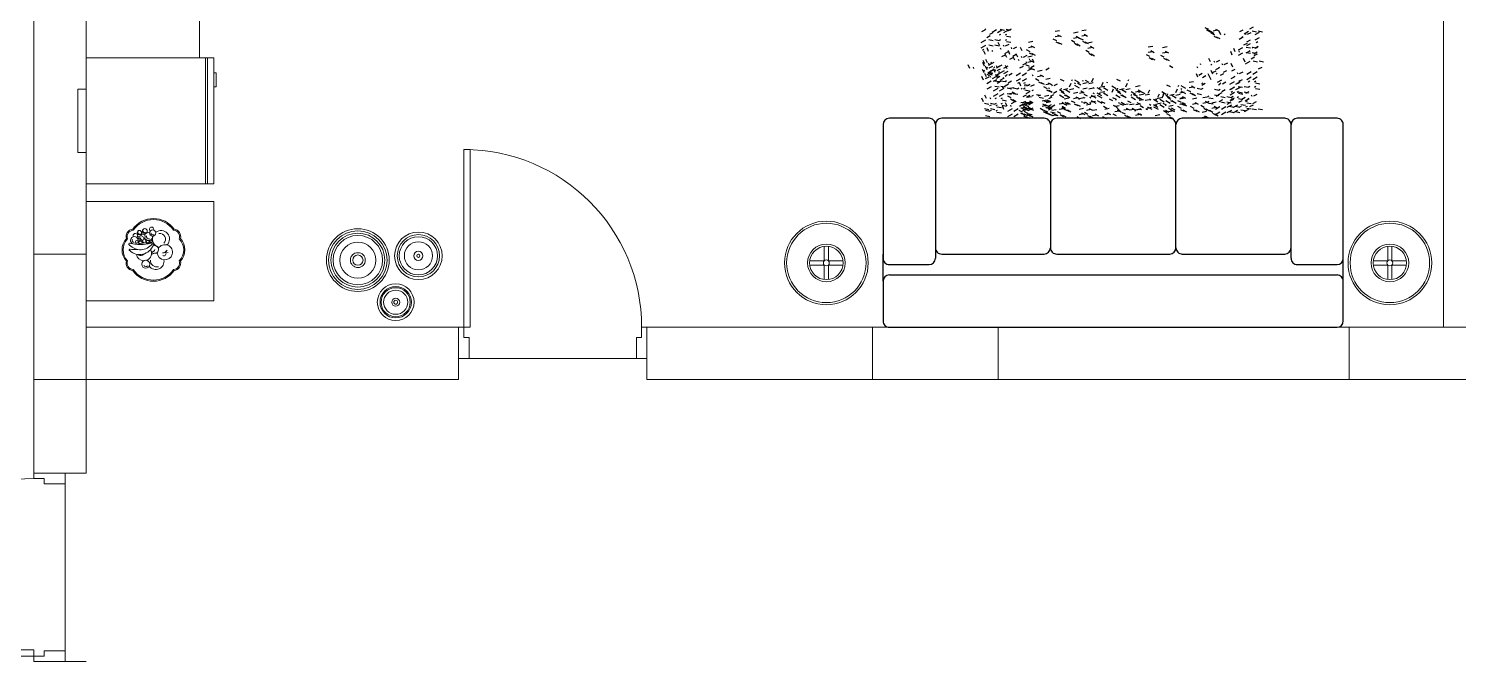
# Model space of a CAD drawing. Header units: millimetres. Extents: x 2878 to 6301, y 540 to 1980.
# Drawn here: x 2931.42 to 2938.25, y 828.81 to 831.83 of the extents above; entities that cross this region are included whole.
import ezdxf

# ---------------------------------------------------------------- set-up
doc = ezdxf.new("R2010")
doc.units = ezdxf.units.MM
doc.header["$LTSCALE"] = 4
for name, color, linetype, lineweight in [('ALVENARIA', 4, 'Continuous', 20), ('COTAS', 35, 'Continuous', 5), ('fino', 2, 'Continuous', 9), ('PILAR', 1, 'Continuous', 5), ('PORTA', 2, 'Continuous', 20), ('SOLEIRA', 1, 'Continuous', 5)]:
    doc.layers.add(name, color=color, linetype=linetype, lineweight=lineweight)
doc.layers.add('TRACONIVEL', color=252, linetype='Continuous')

# ---------------------------------------------------------------- blocks, each defined once
blk = doc.blocks.new('VASOS')
for centre, radius in [((-0.0233, 0.1381), 0.0879), ((-0.0233, 0.1381), 0.075), ((-0.0233, 0.1381), 0.0696), ((-0.0233, 0.1381), 0.0577), ((-0.0233, 0.1381), 0.019), ((-0.0233, 0.1381), 0.0092), ((0.1576, -0.0633), 0.1499), ((0.1576, -0.0633), 0.1398), ((-0.1319, -0.084), 0.1137), ((-0.1319, -0.084), 0.1012), ((-0.1319, -0.084), 0.0915), ((0.1576, -0.0633), 0.1289), ((0.1576, -0.0633), 0.1181), ((0.1576, -0.0633), 0.0862), ((-0.1319, -0.084), 0.0673), ((-0.1319, -0.084), 0.0219), ((0.1576, -0.0633), 0.0356), ((0.1576, -0.0633), 0.0247), ((-0.1319, -0.084), 0.00747)]:
    blk.add_circle(centre, radius)
blk = doc.blocks.new('geladeira')
at = {"layer": 'fino'}
for p, q in [((-2.3921, -0.864), (-2.3921, -0.2611)), ((-2.3921, -0.2611), (-1.7821, -0.2611)), ((-2.3621, -0.864), (-2.3621, -0.2611)), ((-2.3521, -0.864), (-2.3521, -0.2611)), ((-1.7821, -0.864), (-1.7821, -0.2611)), ((-1.7821, -0.4111), (-1.7421, -0.4111)), ((-1.7421, -0.714), (-1.7421, -0.4111)), ((-1.7421, -0.714), (-1.7821, -0.714)), ((-1.7821, -0.864), (-2.3921, -0.864))]:
    blk.add_line(p, q, dxfattribs=at)
at = {"layer": 'fino', "linetype": 'Continuous'}
for p, q in [((-2.4034, -0.3332), (-2.4034, -0.3997)), ((-2.3921, -0.3332), (-2.4034, -0.3332)), ((-2.4034, -0.3997), (-2.3921, -0.3997))]:
    blk.add_line(p, q, dxfattribs=at)
blk = doc.blocks.new('ABAJOURP')
for p, q in [((-0.01, 0.01), (-0.01, 0.08)), ((0.01, 0.01), (0.01, 0.08)), ((-0.08, 0.01), (-0.01, 0.01)), ((0.01, 0.01), (0.08, 0.01)), ((-0.08, -0.01), (-0.01, -0.01)), ((-0.01, -0.08), (-0.01, -0.01)), ((0.01, -0.01), (0.08, -0.01)), ((0.01, -0.08), (0.01, -0.01))]:
    blk.add_line(p, q)
for radius in [0.2, 0.19, 0.09, 0.08, 0.0141]:
    blk.add_circle((0, 0), radius)
blk = doc.blocks.new('P90D')
for points in [[(-0.025, 0.15), (-0.025, 1), (-0.055, 1), (-0.055, 0.15)], [(-0.9, 0.15), (-0.875, 0.15), (-0.875, 0.1), (-0.85, 0.1), (-0.85, 0), (-0.9, 0)], [(0, 0.15), (-0.025, 0.15), (-0.025, 0.1), (-0.05, 0.1), (-0.05, 0), (0, 0)]]:
    blk.add_lwpolyline(points, close=True)
blk = doc.blocks.new('FRUTEIRA')
for points in [[(-0.1293, -0.2036, 0.464622), (-0.099, -0.249, 0.515229), (0.099, -0.249, 0.464622), (0.1293, -0.2036, 0.385564), (0.1293, -0.0964, 0.464622), (0.099, -0.051, 0.515229), (-0.099, -0.051, 0.464622), (-0.1293, -0.0964, 0.385564)], [(-0.1236, -0.2023, 0.514772), (-0.0962, -0.2442, 0.527868), (0.0962, -0.2442, 0.514772), (0.1236, -0.2023, 0.408), (0.1236, -0.0977, 0.514772), (0.0962, -0.0558, 0.527868), (-0.0962, -0.0558, 0.514772), (-0.1236, -0.0977, 0.408)], [(0.1135, -0.1731, 0.466248), (0.0062, -0.1781, 1.2349), (0.0128, -0.1814, -0.107322), (0.1108, -0.1809, 1.512351)]]:
    blk.add_lwpolyline(points, format="xyb", close=True)
for points in [[(0.0199, -0.0717, 0.800509), (-0.05, -0.1025, 0.800509)], [(-0.0131, -0.134, 1.061423), (0.0035, -0.1679, 1.061423)], [(0.0062, -0.1781, -0.907273), (0.0016, -0.1725, -0.543155), (0.1126, -0.1463, -1.038224), (0.1115, -0.1532, 0.085615), (0.0764, -0.152, 0.085615)]]:
    blk.add_lwpolyline(points, format="xyb")
for centre, radius in [((0.0365, -0.0813), 0.0192), ((0.0125, -0.1902), 0.00641), ((0.0276, -0.1877), 0.00725), ((0.0788, -0.1886), 0.00695), ((0.0031, -0.231), 0.015), ((0.0406, -0.2399), 0.0116), ((0.0667, -0.2326), 0.0102)]:
    blk.add_circle(centre, radius)
for centre, radius, start, end in [((-0.0551, -0.1384), 0.0363, 0.87682, 329.48454), ((-0.0548, -0.1032), 0.0368, 245.28115, 265.03929), ((-0.0496, -0.1326), 0.0111, 65.43454, 220.79787), ((-0.0472, -0.1517), 0.0161, 78.19443, 132.39058), ((-0.0166, -0.0993), 0.0307, 357.3787, 103.70472), ((-0.0116, -0.0949), 0.0392, 258.79613, 302.08065), ((-0.0058, -0.1514), 0.0189, 37.29965, 79.08559), ((0.045, -0.1341), 0.0363, 110.30689, 209.48263), ((0.0074, -0.1027), 0.0193, 359.90159, 15.7922), ((-0.0116, -0.0949), 0.0392, 348.55614, 355.18353), ((0.0357, -0.0816), 0.0119, 34.03854, 134.15495), ((0.045, -0.1341), 0.0363, 7.72115, 87.80463), ((0.0611, -0.141), 0.0185, 57.5119, 142.49414), ((-0.0363, -0.2022), 0.0406, 134.72604, 307.49419), ((0.0046, -0.1957), 0.0839, 138.25041, 146.2914), ((-0.0304, -0.2012), 0.0276, 134.82654, 279.05217), ((-0.0363, -0.2022), 0.0406, 340.01266, 78.20972), ((0.0083, -0.1561), 0.0161, 86.96054, 162.12374), ((0.0232, -0.2138), 0.0187, 20.48948, 187.17045), ((0.0122, -0.1901), 0.00304, 355.63188, 138.72184), ((-0.0058, -0.1514), 0.0189, 357.28889, 0.53185), ((0.0216, -0.2136), 0.0112, 344.27109, 108.30399), ((0.0275, -0.1893), 0.00542, 7.59487, 131.312), ((0.0464, -0.192), 0.0102, 351.21602, 272.07985), ((0.0503, -0.2138), 0.0116, 108.35116, 325.43597), ((0.0463, -0.1912), 0.00546, 1.19616, 109.44124), ((0.058, -0.2051), 0.0116, 54.06121, 337.23875), ((0.0622, -0.1838), 0.00855, 112.60289, 187.93048), ((0.055, -0.2045), 0.00643, 312.18228, 88.94855), ((0.0622, -0.1838), 0.00855, 227.04818, 67.84089), ((0.0625, -0.1844), 0.00563, 359.85407, 122.69084), ((0.0713, -0.1982), 0.00695, 80.85417, 302.47884), ((0.0745, -0.2068), 0.00641, 159.97092, 329.79484), ((0.091, -0.1956), 0.0182, 170.82889, 130.24427), ((0.0896, -0.1972), 0.0119, 344.29821, 79.73854), ((0.0008, -0.2329), 0.0117, 9.15311, 106.86224), ((0.0087, -0.2486), 0.0102, 162.05467, 53.59476), ((0.0232, -0.2138), 0.0187, 253.8735, 339.6021), ((0.04, -0.2421), 0.00881, 5.41456, 100.37974), ((0.0675, -0.218), 0.00802, 169.6672, 225.17423), ((0.0679, -0.2318), 0.00641, 313.25153, 111.32566), ((0.0675, -0.218), 0.00802, 79.42676, 83.14222), ((0.0675, -0.218), 0.00802, 308.34475, 37.02843), ((0.0856, -0.2167), 0.0116, 162.56055, 165.41571), ((0.0856, -0.2167), 0.0116, 203.00277, 19.03205)]:
    blk.add_arc(centre, radius, start, end)
blk = doc.blocks.new('TAPETE')
at = {"layer": 'TRACONIVEL'}
for p, q in [((-0.6014, 0.4677), (-0.6077, 0.466)), ((-0.5863, 0.4846), (-0.6052, 0.4795)), ((-0.8594, 0.4288), (-0.864, 0.415)), ((-0.8317, 0.411), (-0.8363, 0.4156)), ((-0.8308, 0.4288), (-0.8354, 0.415)), ((-0.8224, 0.4318), (-0.8271, 0.4179)), ((-0.8224, 0.4127), (-0.8271, 0.3988)), ((-0.8031, 0.411), (-0.8077, 0.4156)), ((-0.7938, 0.4318), (-0.7984, 0.4179)), ((-0.7938, 0.4127), (-0.7984, 0.3988)), ((-0.7648, 0.4413), (-0.7838, 0.4363)), ((-0.7633, 0.4149), (-0.7696, 0.4132)), ((-0.7483, 0.4318), (-0.7672, 0.4267)), ((-0.7049, 0.4102), (-0.7187, 0.4241)), ((-0.6762, 0.4102), (-0.69, 0.4241)), ((-0.6488, 0.4413), (-0.6678, 0.4363)), ((-0.6614, 0.4283), (-0.6517, 0.4174)), ((-0.661, 0.406), (-0.6513, 0.3951)), ((-0.6473, 0.4149), (-0.6536, 0.4132)), ((-0.6323, 0.4318), (-0.6512, 0.4267)), ((-0.6448, 0.4187), (-0.6352, 0.4078)), ((-0.6249, 0.414), (-0.6439, 0.409)), ((-0.6399, 0.4238), (-0.6302, 0.4129)), ((-0.6299, 0.409), (-0.6362, 0.4073)), ((-0.6301, 0.4213), (-0.6205, 0.4103)), ((-0.6106, 0.4388), (-0.6295, 0.4338)), ((-0.6234, 0.4142), (-0.6137, 0.4033)), ((-0.6156, 0.4338), (-0.6219, 0.4321)), ((-0.6152, 0.4115), (-0.6215, 0.4098)), ((-0.5941, 0.4293), (-0.613, 0.4242)), ((-0.599, 0.4242), (-0.6053, 0.4226)), ((-0.6042, 0.4166), (-0.5945, 0.4056)), ((-0.5941, 0.4293), (-0.6004, 0.4276)), ((-0.5738, 0.4379), (-0.5927, 0.4329)), ((-0.5895, 0.4191), (-0.5798, 0.4082)), ((-0.5775, 0.4197), (-0.5838, 0.418)), ((-0.5827, 0.412), (-0.573, 0.4011)), ((-0.5625, 0.4366), (-0.5814, 0.4315)), ((-0.5723, 0.4115), (-0.5786, 0.4098)), ((-0.5572, 0.4284), (-0.5761, 0.4233)), ((-0.5124, 0.4345), (-0.5313, 0.4294)), ((-0.5108, 0.4081), (-0.5172, 0.4064)), ((-0.4958, 0.4249), (-0.5147, 0.4199)), ((-0.5068, 0.4338), (-0.5114, 0.4384)), ((-0.4847, 0.4291), (-0.4985, 0.443)), ((-0.4812, 0.4181), (-0.4859, 0.4043)), ((-0.456, 0.4291), (-0.4699, 0.443)), ((-0.4526, 0.4181), (-0.4572, 0.4043)), ((-0.4409, 0.4249), (-0.4312, 0.414)), ((-0.4243, 0.4153), (-0.4146, 0.4044)), ((-0.4012, 0.3934), (-0.4151, 0.4072)), ((-0.41, 0.4402), (-0.4003, 0.4292)), ((-0.395, 0.4304), (-0.4013, 0.4287)), ((-0.841, 0.3925), (-0.8456, 0.3786)), ((-0.8317, 0.3919), (-0.8363, 0.3965)), ((-0.8058, 0.3765), (-0.8247, 0.3714)), ((-0.8123, 0.3925), (-0.8169, 0.3786)), ((-0.804, 0.3764), (-0.8086, 0.3625)), ((-0.7892, 0.3669), (-0.8082, 0.3618)), ((-0.8031, 0.3919), (-0.8077, 0.3965)), ((-0.7948, 0.3948), (-0.7994, 0.3995)), ((-0.7948, 0.3757), (-0.7994, 0.3803)), ((-0.7753, 0.3764), (-0.7799, 0.3625)), ((-0.7661, 0.3948), (-0.7707, 0.3995)), ((-0.7661, 0.3757), (-0.7707, 0.3803)), ((-0.744, 0.3902), (-0.7578, 0.4041)), ((-0.744, 0.3711), (-0.7578, 0.385)), ((-0.7153, 0.3902), (-0.7292, 0.4041)), ((-0.7153, 0.3711), (-0.7292, 0.385)), ((-0.7089, 0.3747), (-0.6992, 0.3638)), ((-0.7014, 0.3993), (-0.706, 0.3854)), ((-0.7014, 0.3801), (-0.706, 0.3663)), ((-0.7002, 0.3669), (-0.6905, 0.3559)), ((-0.6858, 0.3917), (-0.6762, 0.3808)), ((-0.6737, 0.3623), (-0.6783, 0.3669)), ((-0.6728, 0.3993), (-0.6774, 0.3854)), ((-0.6728, 0.3801), (-0.6774, 0.3663)), ((-0.6757, 0.4035), (-0.666, 0.3926)), ((-0.6693, 0.3821), (-0.6596, 0.3712)), ((-0.6543, 0.3724), (-0.6606, 0.3707)), ((-0.6592, 0.3939), (-0.6495, 0.383)), ((-0.6542, 0.399), (-0.6445, 0.388)), ((-0.6451, 0.3623), (-0.6497, 0.3669)), ((-0.64, 0.3972), (-0.6463, 0.3955)), ((-0.6445, 0.3964), (-0.6348, 0.3855)), ((-0.6378, 0.3628), (-0.6441, 0.3611)), ((-0.6377, 0.3894), (-0.628, 0.3785)), ((-0.623, 0.3577), (-0.6368, 0.3715)), ((-0.6234, 0.3876), (-0.6298, 0.3859)), ((-0.6286, 0.38), (-0.6189, 0.369)), ((-0.6084, 0.4045), (-0.6273, 0.3994)), ((-0.6133, 0.3994), (-0.6196, 0.3977)), ((-0.6185, 0.3917), (-0.6088, 0.3808)), ((-0.6084, 0.4045), (-0.6147, 0.4028)), ((-0.5894, 0.3661), (-0.6084, 0.3611)), ((-0.5943, 0.3577), (-0.6081, 0.3715)), ((-0.5986, 0.402), (-0.6049, 0.4003)), ((-0.6038, 0.3943), (-0.5941, 0.3834)), ((-0.5918, 0.3949), (-0.5981, 0.3932)), ((-0.597, 0.3872), (-0.5873, 0.3763)), ((-0.5287, 0.3672), (-0.5477, 0.3621)), ((-0.5437, 0.3769), (-0.534, 0.366)), ((-0.5271, 0.3674), (-0.5174, 0.3564)), ((-0.4978, 0.3824), (-0.5042, 0.3807)), ((-0.4813, 0.3729), (-0.4876, 0.3712)), ((-0.4865, 0.3652), (-0.4768, 0.3543)), ((-0.4812, 0.399), (-0.4859, 0.3852)), ((-0.4662, 0.3897), (-0.4852, 0.3846)), ((-0.4628, 0.3627), (-0.4674, 0.3489)), ((-0.4536, 0.3812), (-0.4582, 0.3858)), ((-0.4536, 0.3621), (-0.4582, 0.3667)), ((-0.4526, 0.399), (-0.4572, 0.3852)), ((-0.4341, 0.3627), (-0.4387, 0.3489)), ((-0.4249, 0.3812), (-0.4295, 0.3858)), ((-0.4249, 0.3621), (-0.4295, 0.3667)), ((-0.4028, 0.3766), (-0.4166, 0.3904)), ((-0.4028, 0.3575), (-0.4166, 0.3713)), ((-0.3978, 0.3824), (-0.4024, 0.3685)), ((-0.3978, 0.3633), (-0.4024, 0.3494)), ((-0.8526, 0.3449), (-0.8665, 0.3588)), ((-0.8526, 0.3258), (-0.8665, 0.3397)), ((-0.8441, 0.3182), (-0.8538, 0.3073)), ((-0.8302, 0.3235), (-0.8399, 0.3126)), ((-0.824, 0.3449), (-0.8378, 0.3588)), ((-0.824, 0.3258), (-0.8378, 0.3397)), ((-0.8185, 0.3168), (-0.8139, 0.3029)), ((-0.8043, 0.3501), (-0.8106, 0.3484)), ((-0.8088, 0.3216), (-0.7991, 0.3106)), ((-0.7945, 0.3464), (-0.7848, 0.3354)), ((-0.7898, 0.3168), (-0.7852, 0.3029)), ((-0.7738, 0.3428), (-0.7835, 0.3319)), ((-0.7706, 0.35), (-0.7803, 0.339)), ((-0.754, 0.3595), (-0.7637, 0.3486)), ((-0.7406, 0.3601), (-0.7452, 0.3462)), ((-0.7406, 0.341), (-0.7452, 0.3271)), ((-0.7332, 0.345), (-0.7429, 0.3341)), ((-0.7423, 0.3528), (-0.7377, 0.3389)), ((-0.7124, 0.3156), (-0.7187, 0.314)), ((-0.7129, 0.3232), (-0.7175, 0.3278)), ((-0.7119, 0.3601), (-0.7165, 0.3462)), ((-0.7119, 0.341), (-0.7165, 0.3271)), ((-0.7136, 0.3528), (-0.709, 0.3389)), ((-0.6808, 0.3229), (-0.6997, 0.3179)), ((-0.6842, 0.3232), (-0.6888, 0.3278)), ((-0.6836, 0.3573), (-0.6739, 0.3464)), ((-0.6621, 0.3185), (-0.676, 0.3324)), ((-0.6334, 0.3185), (-0.6473, 0.3324)), ((-0.6429, 0.3551), (-0.6333, 0.3442)), ((-0.604, 0.32), (-0.5943, 0.3091)), ((-0.5581, 0.3255), (-0.5644, 0.3238)), ((-0.5431, 0.3423), (-0.562, 0.3373)), ((-0.558, 0.3521), (-0.5483, 0.3412)), ((-0.5416, 0.3159), (-0.5479, 0.3143)), ((-0.5265, 0.3328), (-0.5454, 0.3277)), ((-0.5415, 0.3425), (-0.5318, 0.3316)), ((-0.5122, 0.3576), (-0.5311, 0.3525)), ((-0.5122, 0.3576), (-0.5185, 0.3559)), ((-0.4932, 0.3193), (-0.5121, 0.3142)), ((-0.4956, 0.348), (-0.5019, 0.3464)), ((-0.5008, 0.3404), (-0.4911, 0.3294)), ((-0.4053, 0.3578), (-0.3956, 0.3469)), ((-0.8639, 0.3016), (-0.8736, 0.2906)), ((-0.8606, 0.3087), (-0.8703, 0.2978)), ((-0.8561, 0.2906), (-0.8658, 0.2797)), ((-0.8529, 0.2977), (-0.8625, 0.2868)), ((-0.85, 0.3068), (-0.8597, 0.2959)), ((-0.8468, 0.3139), (-0.8565, 0.303)), ((-0.8492, 0.3148), (-0.8538, 0.3009)), ((-0.8492, 0.2957), (-0.8538, 0.2818)), ((-0.8363, 0.3073), (-0.846, 0.2964)), ((-0.8191, 0.2981), (-0.8329, 0.3119)), ((-0.8232, 0.3037), (-0.8329, 0.2928)), ((-0.8191, 0.2789), (-0.8329, 0.2928)), ((-0.8323, 0.3115), (-0.8277, 0.2976)), ((-0.8214, 0.2877), (-0.8311, 0.2768)), ((-0.8181, 0.2948), (-0.8278, 0.2839)), ((-0.8205, 0.3148), (-0.8251, 0.3009)), ((-0.8205, 0.2957), (-0.8251, 0.2818)), ((-0.8154, 0.2927), (-0.8251, 0.2818)), ((-0.8246, 0.3005), (-0.82, 0.2867)), ((-0.8094, 0.309), (-0.8191, 0.2981)), ((-0.8016, 0.3044), (-0.8113, 0.2935)), ((-0.7904, 0.2981), (-0.8042, 0.3119)), ((-0.7904, 0.2789), (-0.8042, 0.2928)), ((-0.8037, 0.3115), (-0.7991, 0.2976)), ((-0.7959, 0.3005), (-0.7913, 0.2867)), ((-0.7922, 0.312), (-0.7826, 0.3011)), ((-0.7807, 0.2899), (-0.7904, 0.2789)), ((-0.7898, 0.2976), (-0.7852, 0.2838)), ((-0.7612, 0.2976), (-0.7566, 0.2838)), ((-0.7609, 0.2995), (-0.7512, 0.2886)), ((-0.7582, 0.3101), (-0.7485, 0.2992)), ((-0.7519, 0.2778), (-0.7565, 0.2825)), ((-0.7417, 0.3006), (-0.732, 0.2897)), ((-0.7267, 0.2908), (-0.733, 0.2891)), ((-0.7232, 0.2778), (-0.7279, 0.2825)), ((-0.7221, 0.3047), (-0.7267, 0.2908)), ((-0.7129, 0.304), (-0.7175, 0.3087)), ((-0.703, 0.2853), (-0.6933, 0.2744)), ((-0.6958, 0.3061), (-0.7021, 0.3044)), ((-0.701, 0.2984), (-0.6913, 0.2875)), ((-0.6934, 0.3047), (-0.6981, 0.2908)), ((-0.6842, 0.304), (-0.6888, 0.3087)), ((-0.6621, 0.2994), (-0.676, 0.3133)), ((-0.6619, 0.2709), (-0.6716, 0.26)), ((-0.6334, 0.2994), (-0.6473, 0.3133)), ((-0.6406, 0.2813), (-0.6469, 0.2796)), ((-0.6183, 0.2952), (-0.6086, 0.2843)), ((-0.6053, 0.2854), (-0.615, 0.2744)), ((-0.6021, 0.2925), (-0.6118, 0.2816)), ((-0.6017, 0.2856), (-0.592, 0.2747)), ((-0.5855, 0.3021), (-0.5952, 0.2911)), ((-0.5874, 0.3104), (-0.5777, 0.2995)), ((-0.5724, 0.3007), (-0.5787, 0.299)), ((-0.5647, 0.2875), (-0.5744, 0.2766)), ((-0.5554, 0.2817), (-0.5744, 0.2766)), ((-0.5738, 0.2953), (-0.5692, 0.2814)), ((-0.5559, 0.2911), (-0.5622, 0.2894)), ((-0.5467, 0.3083), (-0.537, 0.2973)), ((-0.5451, 0.2953), (-0.5405, 0.2814)), ((-0.5264, 0.2833), (-0.5361, 0.2724)), ((-0.5232, 0.2904), (-0.5329, 0.2795)), ((-0.5066, 0.3), (-0.5163, 0.2891)), ((-0.4858, 0.2855), (-0.4955, 0.2745)), ((-0.4949, 0.2932), (-0.4903, 0.2794)), ((-0.4662, 0.2932), (-0.4616, 0.2794)), ((-0.8499, 0.2278), (-0.8596, 0.2168)), ((-0.8466, 0.2349), (-0.8563, 0.224)), ((-0.8404, 0.2398), (-0.85, 0.2288)), ((-0.8371, 0.2469), (-0.8468, 0.236)), ((-0.8301, 0.2445), (-0.8398, 0.2335)), ((-0.8205, 0.2565), (-0.8302, 0.2455)), ((-0.8286, 0.2299), (-0.8189, 0.219)), ((-0.8161, 0.2326), (-0.8258, 0.2217)), ((-0.8128, 0.2398), (-0.8225, 0.2288)), ((-0.8092, 0.2299), (-0.8189, 0.219)), ((-0.8184, 0.2377), (-0.8137, 0.2239)), ((-0.7997, 0.2419), (-0.8094, 0.231)), ((-0.8094, 0.231), (-0.7997, 0.2201)), ((-0.8088, 0.2497), (-0.8042, 0.2358)), ((-0.7962, 0.2493), (-0.8059, 0.2384)), ((-0.7897, 0.2377), (-0.7851, 0.2239)), ((-0.7754, 0.2348), (-0.7851, 0.2239)), ((-0.7845, 0.2426), (-0.7799, 0.2287)), ((-0.7801, 0.2497), (-0.7755, 0.2358)), ((-0.7687, 0.2288), (-0.759, 0.2179)), ((-0.7611, 0.2594), (-0.7657, 0.2455)), ((-0.7519, 0.2587), (-0.7565, 0.2633)), ((-0.7559, 0.2426), (-0.7512, 0.2287)), ((-0.746, 0.2679), (-0.7506, 0.2541)), ((-0.7244, 0.2288), (-0.7341, 0.2179)), ((-0.7212, 0.236), (-0.7308, 0.2251)), ((-0.71, 0.2296), (-0.7163, 0.228)), ((-0.7046, 0.2455), (-0.7143, 0.2346)), ((-0.6837, 0.231), (-0.6934, 0.2201)), ((-0.6929, 0.2388), (-0.6883, 0.2249)), ((-0.6817, 0.2542), (-0.6914, 0.2433)), ((-0.6784, 0.2614), (-0.6881, 0.2504)), ((-0.6642, 0.2388), (-0.6596, 0.2249)), ((-0.641, 0.2564), (-0.6507, 0.2455)), ((-0.6502, 0.2642), (-0.6455, 0.2503)), ((-0.6215, 0.2642), (-0.6169, 0.2503)), ((-0.6144, 0.2387), (-0.6047, 0.2278)), ((-0.8575, 0.186), (-0.8671, 0.1751)), ((-0.8542, 0.1932), (-0.8639, 0.1822)), ((-0.8554, 0.2146), (-0.86, 0.2008)), ((-0.8503, 0.2117), (-0.86, 0.2008)), ((-0.8595, 0.2195), (-0.8549, 0.2056)), ((-0.8462, 0.214), (-0.8508, 0.2186)), ((-0.8376, 0.2027), (-0.8473, 0.1918)), ((-0.8403, 0.2232), (-0.8449, 0.2093)), ((-0.8308, 0.2195), (-0.8262, 0.2056)), ((-0.8168, 0.1882), (-0.8265, 0.1773)), ((-0.8259, 0.196), (-0.8213, 0.1821)), ((-0.8099, 0.1868), (-0.8196, 0.1759)), ((-0.812, 0.2204), (-0.8024, 0.2095)), ((-0.7941, 0.1831), (-0.8038, 0.1721)), ((-0.7973, 0.196), (-0.7926, 0.1821)), ((-0.7939, 0.1858), (-0.7875, 0.1842)), ((-0.7646, 0.1816), (-0.7508, 0.1955)), ((-0.748, 0.1803), (-0.7577, 0.1694)), ((-0.7558, 0.2241), (-0.7461, 0.2132)), ((-0.7315, 0.1899), (-0.7411, 0.179)), ((-0.7393, 0.2146), (-0.7296, 0.2037)), ((-0.736, 0.1816), (-0.7221, 0.1955)), ((-0.7197, 0.1831), (-0.7151, 0.1693)), ((-0.7195, 0.1902), (-0.7132, 0.1885)), ((-0.6934, 0.2201), (-0.6997, 0.2184)), ((-0.6986, 0.2124), (-0.6889, 0.2015)), ((-0.6642, 0.1927), (-0.6739, 0.1818)), ((-0.4682, 0.1993), (-0.4779, 0.1884)), ((-0.465, 0.2064), (-0.4747, 0.1955)), ((-0.4484, 0.216), (-0.4581, 0.2051)), ((-0.4276, 0.2015), (-0.4372, 0.1905)), ((-0.4367, 0.2092), (-0.4321, 0.1954)), ((-0.408, 0.2092), (-0.4034, 0.1954)), ((-0.8652, 0.1404), (-0.8749, 0.1294)), ((-0.8297, 0.1701), (-0.8394, 0.1592)), ((-0.8265, 0.1773), (-0.8362, 0.1663)), ((-0.7996, 0.1415), (-0.8093, 0.1306)), ((-0.7963, 0.1487), (-0.806, 0.1378)), ((-0.7891, 0.1723), (-0.7988, 0.1614)), ((-0.7887, 0.1782), (-0.7984, 0.1672)), ((-0.7982, 0.1801), (-0.7936, 0.1662)), ((-0.7798, 0.1582), (-0.7895, 0.1473)), ((-0.7695, 0.1801), (-0.7649, 0.1662)), ((-0.7589, 0.1437), (-0.7686, 0.1328)), ((-0.7681, 0.1515), (-0.7634, 0.1376)), ((-0.7646, 0.1625), (-0.7508, 0.1763)), ((-0.7394, 0.1515), (-0.7348, 0.1376)), ((-0.736, 0.1625), (-0.7221, 0.1763)), ((-0.7197, 0.164), (-0.7151, 0.1502)), ((-0.7129, 0.1327), (-0.699, 0.1466)), ((-0.7053, 0.1634), (-0.6864, 0.1584)), ((-0.6851, 0.1389), (-0.6948, 0.128)), ((-0.6903, 0.1466), (-0.684, 0.1449)), ((-0.6842, 0.1327), (-0.6704, 0.1466)), ((-0.6737, 0.1561), (-0.6674, 0.1545)), ((-0.4762, 0.1408), (-0.4859, 0.1298)), ((-0.4729, 0.1479), (-0.4826, 0.137)), ((-0.4563, 0.1574), (-0.466, 0.1465)), ((-0.4355, 0.1429), (-0.4452, 0.132)), ((-0.4446, 0.1507), (-0.44, 0.1368)), ((-0.416, 0.1507), (-0.4113, 0.1368)), ((-0.8619, 0.0999), (-0.8716, 0.089)), ((-0.8586, 0.1071), (-0.8683, 0.0962)), ((-0.8596, 0.0912), (-0.855, 0.0773)), ((-0.8444, 0.1258), (-0.8541, 0.1149)), ((-0.8535, 0.1336), (-0.8489, 0.1198)), ((-0.8421, 0.1166), (-0.8518, 0.1057)), ((-0.8212, 0.1021), (-0.8309, 0.0912)), ((-0.8309, 0.0912), (-0.8263, 0.0773)), ((-0.8304, 0.1099), (-0.8257, 0.096)), ((-0.8248, 0.1336), (-0.8202, 0.1198)), ((-0.8017, 0.1099), (-0.7971, 0.096)), ((-0.7958, 0.1145), (-0.7911, 0.1192)), ((-0.7958, 0.0954), (-0.7911, 0.1)), ((-0.7853, 0.1167), (-0.795, 0.1058)), ((-0.7948, 0.0801), (-0.7809, 0.094)), ((-0.7904, 0.1244), (-0.7841, 0.1227)), ((-0.7865, 0.0961), (-0.7819, 0.0822)), ((-0.7739, 0.134), (-0.7676, 0.1323)), ((-0.7681, 0.1324), (-0.7634, 0.1185)), ((-0.7671, 0.1145), (-0.7625, 0.1192)), ((-0.7671, 0.0954), (-0.7625, 0.1)), ((-0.7661, 0.0801), (-0.7523, 0.094)), ((-0.7579, 0.0961), (-0.7532, 0.0822)), ((-0.7446, 0.1189), (-0.7543, 0.108)), ((-0.7394, 0.1324), (-0.7348, 0.1185)), ((-0.728, 0.1285), (-0.7377, 0.1175)), ((-0.7163, 0.1217), (-0.7117, 0.1078)), ((-0.7163, 0.1026), (-0.7117, 0.0887)), ((-0.6877, 0.1217), (-0.683, 0.1078)), ((-0.6877, 0.1026), (-0.683, 0.0887)), ((-0.6708, 0.1141), (-0.6805, 0.1032)), ((-0.6784, 0.093), (-0.6594, 0.0879)), ((-0.676, 0.1218), (-0.6697, 0.1201)), ((-0.5297, 0.0959), (-0.5394, 0.085)), ((-0.5264, 0.1031), (-0.5361, 0.0921)), ((-0.5099, 0.1126), (-0.5196, 0.1017)), ((-0.489, 0.0981), (-0.4987, 0.0872)), ((-0.4981, 0.1059), (-0.4935, 0.092)), ((-0.465, 0.1153), (-0.4747, 0.1044)), ((-0.4617, 0.1224), (-0.4714, 0.1115)), ((-0.4695, 0.1059), (-0.4649, 0.092)), ((-0.4452, 0.132), (-0.4549, 0.1211)), ((-0.4243, 0.1175), (-0.434, 0.1065)), ((-0.4335, 0.1252), (-0.4288, 0.1114)), ((-0.4048, 0.1252), (-0.4002, 0.1114)), ((-0.8652, 0.0596), (-0.8749, 0.0486)), ((-0.8504, 0.0834), (-0.8601, 0.0725)), ((-0.8535, 0.0528), (-0.8489, 0.039)), ((-0.8248, 0.0528), (-0.8202, 0.039)), ((-0.8099, 0.0568), (-0.8196, 0.0458)), ((-0.7948, 0.061), (-0.7809, 0.0749)), ((-0.7839, 0.0636), (-0.7936, 0.0527)), ((-0.7661, 0.061), (-0.7523, 0.0749)), ((-0.7544, 0.0621), (-0.7405, 0.076)), ((-0.7544, 0.043), (-0.7405, 0.0569)), ((-0.744, 0.0847), (-0.7394, 0.0894)), ((-0.744, 0.0656), (-0.7394, 0.0703)), ((-0.7348, 0.0663), (-0.7302, 0.0524)), ((-0.7257, 0.0621), (-0.7119, 0.076)), ((-0.7257, 0.043), (-0.7119, 0.0569)), ((-0.7153, 0.0847), (-0.7107, 0.0894)), ((-0.7153, 0.0656), (-0.7107, 0.0703)), ((-0.7061, 0.0663), (-0.7015, 0.0524)), ((-0.6997, 0.0622), (-0.6807, 0.0572)), ((-0.6846, 0.0454), (-0.6783, 0.0437)), ((-0.8502, 0.0274), (-0.8599, 0.0165)), ((-0.8444, 0.045), (-0.8541, 0.0341)), ((-0.8079, 0.0201), (-0.839, 0.002)), ((-0.8293, 0.0129), (-0.839, 0.002)), ((-0.8385, 0.0207), (-0.8338, 0.0068)), ((-0.803, 0.0255), (-0.8127, 0.0146)), ((-0.8098, 0.0207), (-0.8052, 0.0068)), ((-0.7941, 0.0056), (-0.8038, -0.0053)), ((-0.7887, 0.0007), (-0.7984, -0.0102)), ((-0.7939, 0.0084), (-0.7875, 0.0067)), ((-0.7695, 0.0388), (-0.7792, 0.0278)), ((-0.7773, 0.0179), (-0.771, 0.0162)), ((-0.7623, 0.0277), (-0.772, 0.0168)), ((-0.7646, 0.0041), (-0.7508, 0.018)), ((-0.748, 0.0029), (-0.7577, -0.0081)), ((-0.7315, 0.0124), (-0.7411, 0.0015)), ((-0.736, 0.0041), (-0.7221, 0.018)), ((-0.7345, 0.0295), (-0.7156, 0.0245)), ((-0.7197, 0.0057), (-0.7151, -0.0082)), ((-0.7195, 0.0127), (-0.7132, 0.011)), ((-0.7163, 0.0167), (-0.7025, 0.0305)), ((-0.6642, 0.0153), (-0.6739, 0.0043)), ((-0.8607, -0.0172), (-0.8704, -0.0282)), ((-0.8574, -0.0101), (-0.8671, -0.021)), ((-0.8568, -0.0442), (-0.8522, -0.0581)), ((-0.8409, -0.0005), (-0.8506, -0.0115)), ((-0.8355, -0.0435), (-0.8292, -0.0452)), ((-0.8206, -0.0338), (-0.8303, -0.0447)), ((-0.82, -0.0151), (-0.8297, -0.026)), ((-0.8297, -0.026), (-0.8251, -0.0398)), ((-0.8291, -0.0073), (-0.8245, -0.0211)), ((-0.8282, -0.0442), (-0.8236, -0.0581)), ((-0.801, -0.026), (-0.7964, -0.0398)), ((-0.8005, -0.0073), (-0.7959, -0.0211)), ((-0.7798, -0.0192), (-0.7895, -0.0302)), ((-0.7745, -0.0448), (-0.7607, -0.0309)), ((-0.7646, -0.015), (-0.7508, -0.0011)), ((-0.7468, -0.0386), (-0.7565, -0.0495)), ((-0.7436, -0.0379), (-0.7533, -0.0489)), ((-0.7519, -0.0309), (-0.7456, -0.0326)), ((-0.7459, -0.0448), (-0.732, -0.0309)), ((-0.736, -0.015), (-0.7221, -0.0011)), ((-0.7319, -0.0447), (-0.7273, -0.0586)), ((-0.7197, -0.0134), (-0.7151, -0.0273)), ((-0.7053, -0.0141), (-0.6864, -0.0191)), ((-0.7032, -0.0447), (-0.6986, -0.0586)), ((-0.6737, -0.0213), (-0.6674, -0.023)), ((-0.8477, -0.052), (-0.8574, -0.0629)), ((-0.8574, -0.0629), (-0.8528, -0.0583)), ((-0.8521, -0.0531), (-0.8458, -0.0548)), ((-0.8297, -0.0451), (-0.8251, -0.059)), ((-0.8287, -0.0629), (-0.8241, -0.0583)), ((-0.8287, -0.0821), (-0.8241, -0.0774)), ((-0.8277, -0.0973), (-0.8139, -0.0835)), ((-0.8195, -0.0814), (-0.8149, -0.0953)), ((-0.8062, -0.0586), (-0.8159, -0.0695)), ((-0.8056, -0.0927), (-0.801, -0.0881)), ((-0.801, -0.0451), (-0.7964, -0.059)), ((-0.7897, -0.049), (-0.7994, -0.0599)), ((-0.778, -0.0558), (-0.7733, -0.0696)), ((-0.778, -0.0749), (-0.7733, -0.0888)), ((-0.777, -0.0927), (-0.7724, -0.0881)), ((-0.7634, -0.0546), (-0.7731, -0.0656)), ((-0.7601, -0.0475), (-0.7698, -0.0584)), ((-0.7493, -0.0558), (-0.7447, -0.0696)), ((-0.7493, -0.0749), (-0.7447, -0.0888)), ((-0.7324, -0.0634), (-0.7421, -0.0743)), ((-0.74, -0.0845), (-0.7211, -0.0896)), ((-0.7376, -0.0557), (-0.7313, -0.0574)), ((-0.7227, -0.0525), (-0.7324, -0.0634)), ((-0.5491, -0.0876), (-0.5587, -0.0985)), ((-0.5325, -0.078), (-0.5422, -0.0889)), ((-0.5208, -0.0848), (-0.5162, -0.0986)), ((-0.4921, -0.0848), (-0.4875, -0.0986)), ((-0.8592, -0.1068), (-0.8546, -0.1206)), ((-0.8332, -0.1323), (-0.8428, -0.1432)), ((-0.8277, -0.1165), (-0.8139, -0.1026)), ((-0.816, -0.1153), (-0.8022, -0.1015)), ((-0.816, -0.1345), (-0.8022, -0.1206)), ((-0.8056, -0.1118), (-0.801, -0.1072)), ((-0.7925, -0.1301), (-0.8022, -0.1411)), ((-0.7964, -0.1112), (-0.7918, -0.1251)), ((-0.7874, -0.1153), (-0.7735, -0.1015)), ((-0.7874, -0.1345), (-0.7735, -0.1206)), ((-0.777, -0.1118), (-0.7724, -0.1072)), ((-0.7678, -0.1112), (-0.7631, -0.1251)), ((-0.7647, -0.1283), (-0.7457, -0.1334)), ((-0.7613, -0.1152), (-0.7424, -0.1203)), ((-0.7464, -0.1412), (-0.7326, -0.1273)), ((-0.7462, -0.1321), (-0.7399, -0.1338)), ((-0.5523, -0.0947), (-0.562, -0.1056)), ((-0.5523, -0.1328), (-0.562, -0.1437)), ((-0.5523, -0.1328), (-0.562, -0.1437)), ((-0.5357, -0.1232), (-0.5454, -0.1342)), ((-0.5357, -0.1232), (-0.5454, -0.1342)), ((-0.524, -0.13), (-0.5194, -0.1439)), ((-0.524, -0.13), (-0.5194, -0.1439)), ((-0.5116, -0.0925), (-0.5213, -0.1035)), ((-0.4954, -0.13), (-0.4907, -0.1439)), ((-0.4954, -0.13), (-0.4907, -0.1439)), ((-0.8657, -0.1518), (-0.8754, -0.1628)), ((-0.8491, -0.1423), (-0.8588, -0.1532)), ((-0.8312, -0.1387), (-0.8409, -0.1496)), ((-0.8283, -0.1568), (-0.838, -0.1677)), ((-0.8374, -0.149), (-0.8328, -0.1629)), ((-0.8242, -0.1522), (-0.8339, -0.1632)), ((-0.8188, -0.1571), (-0.8285, -0.1681)), ((-0.824, -0.1495), (-0.8177, -0.1512)), ((-0.8099, -0.1771), (-0.8196, -0.188)), ((-0.8088, -0.149), (-0.8041, -0.1629)), ((-0.8074, -0.1399), (-0.8011, -0.1416)), ((-0.7948, -0.1537), (-0.7809, -0.1399)), ((-0.7948, -0.1728), (-0.7809, -0.159)), ((-0.7782, -0.1771), (-0.7879, -0.188)), ((-0.7781, -0.155), (-0.7878, -0.1659)), ((-0.7616, -0.1454), (-0.7713, -0.1563)), ((-0.7661, -0.1537), (-0.7523, -0.1399)), ((-0.7661, -0.1728), (-0.7523, -0.159)), ((-0.7499, -0.1522), (-0.7453, -0.166)), ((-0.7499, -0.1713), (-0.7453, -0.1851)), ((-0.7496, -0.1451), (-0.7433, -0.1468)), ((-0.7355, -0.1719), (-0.7166, -0.177)), ((-0.6944, -0.1426), (-0.7041, -0.1535)), ((-0.7039, -0.1792), (-0.6976, -0.1809)), ((-0.5923, -0.1517), (-0.602, -0.1626)), ((-0.5556, -0.1399), (-0.5653, -0.1509)), ((-0.5556, -0.1399), (-0.5653, -0.1509)), ((-0.5149, -0.1378), (-0.5246, -0.1487)), ((-0.5149, -0.1378), (-0.5246, -0.1487)), ((-0.8297, -0.1938), (-0.8394, -0.2047)), ((-0.8265, -0.1866), (-0.8362, -0.1976)), ((-0.8099, -0.2171), (-0.8196, -0.228)), ((-0.7981, -0.1938), (-0.8078, -0.2047)), ((-0.7948, -0.1866), (-0.8045, -0.1976)), ((-0.7891, -0.1916), (-0.7988, -0.2025)), ((-0.7982, -0.1838), (-0.7936, -0.1977)), ((-0.7982, -0.2238), (-0.7936, -0.2377)), ((-0.7695, -0.1838), (-0.7649, -0.1977)), ((-0.7695, -0.2238), (-0.7649, -0.2377)), ((-0.7574, -0.1916), (-0.7671, -0.2025)), ((-0.7665, -0.1838), (-0.7619, -0.1977)), ((-0.7417, -0.2231), (-0.7514, -0.234)), ((-0.7385, -0.2159), (-0.7481, -0.2269)), ((-0.743, -0.2026), (-0.7292, -0.1888)), ((-0.7379, -0.1838), (-0.7332, -0.1977)), ((-0.7219, -0.2064), (-0.7316, -0.2173)), ((-0.7204, -0.1887), (-0.7141, -0.1904)), ((-0.7144, -0.2026), (-0.7005, -0.1888)), ((-0.701, -0.2209), (-0.7107, -0.2318)), ((-0.7102, -0.2131), (-0.7056, -0.227)), ((-0.6815, -0.2131), (-0.6769, -0.227)), ((-0.8606, -0.262), (-0.8702, -0.2729)), ((-0.8697, -0.2542), (-0.8651, -0.2681)), ((-0.841, -0.2542), (-0.8364, -0.2681)), ((-0.8297, -0.2338), (-0.8394, -0.2447)), ((-0.8265, -0.2266), (-0.8362, -0.2376)), ((-0.8239, -0.2666), (-0.8336, -0.2775)), ((-0.8206, -0.2594), (-0.8303, -0.2704)), ((-0.8041, -0.2499), (-0.8138, -0.2608)), ((-0.7891, -0.2316), (-0.7988, -0.2425)), ((-0.7832, -0.2644), (-0.7929, -0.2753)), ((-0.7924, -0.2566), (-0.7877, -0.2705)), ((-0.7637, -0.2566), (-0.7591, -0.2705)), ((-0.7418, -0.239), (-0.7464, -0.2529)), ((-0.7141, -0.2568), (-0.7187, -0.2522)), ((-0.7131, -0.239), (-0.7177, -0.2529)), ((-0.696, -0.2533), (-0.6863, -0.2642)), ((-0.6854, -0.2568), (-0.6901, -0.2522)), ((-0.6553, -0.2555), (-0.6456, -0.2664)), ((-0.6339, -0.2354), (-0.6528, -0.2404)), ((-0.643, -0.2438), (-0.6333, -0.2547)), ((-0.5971, -0.2383), (-0.6034, -0.2399)), ((-0.5806, -0.2478), (-0.5869, -0.2495)), ((-0.3997, -0.2682), (-0.4094, -0.2791)), ((-0.3883, -0.2635), (-0.398, -0.2744)), ((-0.8508, -0.2945), (-0.8605, -0.3054)), ((-0.8475, -0.2874), (-0.8572, -0.2983)), ((-0.8416, -0.3102), (-0.8554, -0.2963)), ((-0.8416, -0.3293), (-0.8554, -0.3154)), ((-0.831, -0.2778), (-0.8407, -0.2887)), ((-0.8129, -0.3102), (-0.8267, -0.2963)), ((-0.8129, -0.3293), (-0.8267, -0.3154)), ((-0.8101, -0.2923), (-0.8198, -0.3033)), ((-0.8193, -0.2846), (-0.8146, -0.2984)), ((-0.7929, -0.2753), (-0.7975, -0.2892)), ((-0.7869, -0.3134), (-0.7915, -0.3272)), ((-0.7906, -0.2846), (-0.786, -0.2984)), ((-0.7837, -0.276), (-0.7883, -0.2713)), ((-0.7834, -0.3087), (-0.7737, -0.3196)), ((-0.7643, -0.2753), (-0.7689, -0.2892)), ((-0.7583, -0.3134), (-0.7629, -0.3272)), ((-0.755, -0.276), (-0.7596, -0.2713)), ((-0.7553, -0.2988), (-0.7456, -0.3097)), ((-0.7478, -0.2934), (-0.7524, -0.3072)), ((-0.7465, -0.3066), (-0.7368, -0.3176)), ((-0.7201, -0.3112), (-0.7247, -0.3066)), ((-0.7191, -0.2934), (-0.7237, -0.3072)), ((-0.6914, -0.3112), (-0.696, -0.3066)), ((-0.6841, -0.3107), (-0.6904, -0.3124)), ((-0.6693, -0.3158), (-0.6832, -0.302)), ((-0.6478, -0.2766), (-0.6667, -0.2817)), ((-0.6338, -0.2727), (-0.6527, -0.2778)), ((-0.6438, -0.3124), (-0.6341, -0.3234)), ((-0.6323, -0.2991), (-0.6386, -0.3008)), ((-0.6172, -0.2823), (-0.6362, -0.2874)), ((-0.6295, -0.2876), (-0.6198, -0.2985)), ((-0.6129, -0.2972), (-0.6032, -0.3081)), ((-0.598, -0.3069), (-0.6043, -0.3086)), ((-0.5836, -0.2821), (-0.59, -0.2838)), ((-0.5671, -0.2917), (-0.5734, -0.2934)), ((-0.5723, -0.2993), (-0.5626, -0.3103)), ((-0.552, -0.2748), (-0.571, -0.2799)), ((-0.4374, -0.2989), (-0.4471, -0.3098)), ((-0.4341, -0.2917), (-0.4438, -0.3026)), ((-0.4176, -0.2822), (-0.4273, -0.2931)), ((-0.4064, -0.3076), (-0.4253, -0.3127)), ((-0.4082, -0.2802), (-0.4179, -0.2911)), ((-0.4049, -0.273), (-0.4146, -0.2839)), ((-0.403, -0.2753), (-0.4127, -0.2862)), ((-0.3967, -0.2967), (-0.4064, -0.3076)), ((-0.4058, -0.2889), (-0.4012, -0.3028)), ((-0.8319, -0.3468), (-0.8457, -0.3329)), ((-0.8319, -0.3659), (-0.8457, -0.3521)), ((-0.8381, -0.3403), (-0.8427, -0.3542)), ((-0.8381, -0.3594), (-0.8427, -0.3733)), ((-0.8032, -0.3468), (-0.8171, -0.3329)), ((-0.8032, -0.3659), (-0.8171, -0.3521)), ((-0.8095, -0.3403), (-0.8141, -0.3542)), ((-0.8095, -0.3594), (-0.8141, -0.3733)), ((-0.7977, -0.3335), (-0.788, -0.3445)), ((-0.7869, -0.3325), (-0.7915, -0.3464)), ((-0.7812, -0.3431), (-0.7715, -0.354)), ((-0.7737, -0.3453), (-0.764, -0.3563)), ((-0.7592, -0.3503), (-0.7638, -0.3457)), ((-0.7583, -0.3325), (-0.7629, -0.3464)), ((-0.7579, -0.352), (-0.7625, -0.3474)), ((-0.7358, -0.3566), (-0.7496, -0.3428)), ((-0.7306, -0.3503), (-0.7352, -0.3457)), ((-0.73, -0.3162), (-0.7203, -0.3271)), ((-0.7085, -0.355), (-0.7223, -0.3411)), ((-0.7085, -0.3741), (-0.7223, -0.3602)), ((-0.7071, -0.3566), (-0.721, -0.3428)), ((-0.6798, -0.355), (-0.6936, -0.3411)), ((-0.6798, -0.3741), (-0.6936, -0.3602)), ((-0.6893, -0.3184), (-0.6796, -0.3293)), ((-0.6611, -0.3456), (-0.6514, -0.3565)), ((-0.6461, -0.3554), (-0.6524, -0.357)), ((-0.6273, -0.322), (-0.6176, -0.3329)), ((-0.6204, -0.3478), (-0.6107, -0.3587)), ((-0.579, -0.3453), (-0.5979, -0.3503)), ((-0.5814, -0.3165), (-0.5877, -0.3182)), ((-0.5866, -0.3242), (-0.5769, -0.3351)), ((-0.5149, -0.3435), (-0.5339, -0.3485)), ((-0.4984, -0.353), (-0.5173, -0.3581)), ((-0.4214, -0.3244), (-0.4278, -0.3261)), ((-0.8265, -0.401), (-0.8404, -0.3871)), ((-0.8284, -0.3769), (-0.8331, -0.3908)), ((-0.8197, -0.3957), (-0.8243, -0.4096)), ((-0.8104, -0.3773), (-0.815, -0.3726)), ((-0.8104, -0.3964), (-0.815, -0.3917)), ((-0.8114, -0.4052), (-0.8017, -0.4162)), ((-0.7998, -0.3769), (-0.8044, -0.3908)), ((-0.791, -0.3957), (-0.7956, -0.4096)), ((-0.7881, -0.3702), (-0.7784, -0.3811)), ((-0.7818, -0.3773), (-0.7864, -0.3726)), ((-0.7818, -0.3964), (-0.7864, -0.3917)), ((-0.7805, -0.39), (-0.7708, -0.4009)), ((-0.7685, -0.3688), (-0.7731, -0.3827)), ((-0.7655, -0.3997), (-0.7718, -0.4014)), ((-0.7715, -0.3797), (-0.7618, -0.3906)), ((-0.7592, -0.3694), (-0.7638, -0.3648)), ((-0.7398, -0.3688), (-0.7444, -0.3827)), ((-0.7398, -0.3921), (-0.7301, -0.4031)), ((-0.7323, -0.3676), (-0.737, -0.3815)), ((-0.7323, -0.3867), (-0.737, -0.4006)), ((-0.7306, -0.3694), (-0.7352, -0.3648)), ((-0.7047, -0.4046), (-0.7093, -0.3999)), ((-0.7037, -0.3676), (-0.7083, -0.3815)), ((-0.7037, -0.3867), (-0.7083, -0.4006)), ((-0.692, -0.3609), (-0.6823, -0.3718)), ((-0.676, -0.4046), (-0.6806, -0.3999)), ((-0.6754, -0.3704), (-0.6657, -0.3813)), ((-0.6539, -0.4092), (-0.6677, -0.3953)), ((-0.6252, -0.4092), (-0.6391, -0.3953)), ((-0.6296, -0.3649), (-0.6359, -0.3666)), ((-0.6347, -0.3726), (-0.625, -0.3835)), ((-0.5706, -0.4044), (-0.5845, -0.3905)), ((-0.553, -0.3838), (-0.5719, -0.3888)), ((-0.5249, -0.3819), (-0.5388, -0.3681)), ((-0.5215, -0.3929), (-0.5261, -0.4068)), ((-0.5246, -0.3934), (-0.5149, -0.4043)), ((-0.5134, -0.3699), (-0.5197, -0.3716)), ((-0.5096, -0.4031), (-0.5159, -0.4048)), ((-0.4963, -0.3819), (-0.5101, -0.3681)), ((-0.4928, -0.3929), (-0.4975, -0.4068)), ((-0.4839, -0.3955), (-0.4742, -0.4065)), ((-0.4811, -0.3862), (-0.4714, -0.3971)), ((-0.4646, -0.3957), (-0.4549, -0.4067)), ((-0.4502, -0.3709), (-0.4405, -0.3818)), ((-0.4353, -0.3807), (-0.4416, -0.3824)), ((-0.4187, -0.3902), (-0.425, -0.3919)), ((-0.4103, -0.401), (-0.4241, -0.3871)), ((-0.4239, -0.3979), (-0.4142, -0.4088)), ((-0.4096, -0.3731), (-0.3999, -0.384)), ((-0.3951, -0.4052), (-0.3854, -0.4162)), ((-0.8231, -0.412), (-0.8277, -0.4258)), ((-0.8231, -0.4311), (-0.8277, -0.445)), ((-0.7948, -0.4148), (-0.7851, -0.4257)), ((-0.749, -0.4093), (-0.7553, -0.411)), ((-0.7542, -0.417), (-0.7445, -0.4279)), ((-0.7139, -0.423), (-0.7185, -0.4369)), ((-0.7047, -0.4237), (-0.7093, -0.4191)), ((-0.6852, -0.423), (-0.6898, -0.4369)), ((-0.676, -0.4237), (-0.6806, -0.4191)), ((-0.6539, -0.4283), (-0.6677, -0.4144)), ((-0.6252, -0.4283), (-0.6391, -0.4144)), ((-0.6101, -0.4325), (-0.6004, -0.4435)), ((-0.5672, -0.4154), (-0.5718, -0.4293)), ((-0.5672, -0.4345), (-0.5718, -0.4484)), ((-0.5555, -0.4086), (-0.5458, -0.4196)), ((-0.5389, -0.4182), (-0.5292, -0.4291)), ((-0.529, -0.4175), (-0.5193, -0.4284)), ((-0.5215, -0.412), (-0.5261, -0.4259)), ((-0.4931, -0.4127), (-0.4994, -0.4144)), ((-0.4938, -0.4299), (-0.4984, -0.4253)), ((-0.4982, -0.4204), (-0.4886, -0.4313)), ((-0.4928, -0.412), (-0.4975, -0.4259)), ((-0.4651, -0.4299), (-0.4698, -0.4253)), ((-0.443, -0.4345), (-0.4569, -0.4206)), ((-0.4144, -0.4345), (-0.4282, -0.4206)), ((-0.4068, -0.412), (-0.4114, -0.4258)), ((-0.4068, -0.4311), (-0.4114, -0.445))]:
    blk.add_line(p, q, dxfattribs=at)
blk = doc.blocks.new('01SOFA3L')
for p, q in [((0.22, 1.1), (0.03, 1.1)), ((0.22, 1.1), (0.35, 1.1)), ((0.97, 1.1), (0.33, 1.1)), ((0, 1.07), (0, -1.07)), ((0.25, 1.07), (0.25, -1.07)), ((0.3, 1.07), (0.3, 0.88)), ((1, 0.88), (1, 1.07)), ((0.38, 0.85), (0.33, 0.85)), ((0.97, 0.85), (0.38, 0.85)), ((0.35, 0.82), (0.35, 0.33)), ((1, 0.33), (1, 0.82)), ((0.97, 0.3), (0.38, 0.3)), ((0.35, 0.27), (0.35, -0.27)), ((1, -0.27), (1, 0.27)), ((0.35, -0.33), (0.35, -0.82)), ((0.38, -0.3), (0.97, -0.3)), ((1, -0.82), (1, -0.33)), ((0.3, -0.88), (0.3, -1.07)), ((0.33, -0.85), (0.38, -0.85)), ((0.38, -0.85), (0.38, -0.85)), ((0.38, -0.85), (0.97, -0.85)), ((1, -1.07), (1, -0.88)), ((0.03, -1.1), (0.22, -1.1)), ((0.22, -1.1), (0.35, -1.1)), ((0.33, -1.1), (0.97, -1.1))]:
    blk.add_line(p, q)
for centre, start, end in [((0.03, 1.07), 90, 180), ((0.22, 1.07), 0, 90), ((0.33, 1.07), 90, 180), ((0.97, 1.07), 0, 90), ((0.33, 0.88), 180, 270), ((0.38, 0.82), 90, 180), ((0.97, 0.88), 270, 0), ((0.97, 0.82), 0, 90), ((0.38, 0.33), 180, 270), ((0.38, 0.27), 90, 180), ((0.97, 0.33), 270, 0), ((0.97, 0.27), 0, 90), ((0.38, -0.27), 180, 270), ((0.97, -0.27), 270, 0), ((0.38, -0.33), 90, 180), ((0.97, -0.33), 0, 90), ((0.38, -0.82), 180, 270), ((0.97, -0.82), 270, 0), ((0.33, -0.88), 90, 180), ((0.97, -0.88), 0, 90), ((0.03, -1.07), 180, 270), ((0.22, -1.07), 270, 0), ((0.33, -1.07), 180, 270), ((0.97, -1.07), 270, 0)]:
    blk.add_arc(centre, 0.03, start, end)
blk = doc.blocks.new('PILAR')
at = {"layer": 'PILAR', "ltscale": 0.01}
blk.add_lwpolyline([(-0.15, 0), (0.1, 0), (0.1, -0.6), (-0.15, -0.6)], close=True, dxfattribs=at)

msp = doc.modelspace()

# ---------------------------------------------------------------- linework, layer by layer
at = {"layer": 'ALVENARIA', "ltscale": 0.5}
for p, q in [((2931.4447, 836.0562), (2931.4447, 829.6813)), ((2933.4753, 830.2552), (2933.4753, 830.1552)), ((2934.3753, 830.2551), (2934.3753, 830.1551)), ((2931.5948, 829.7063), (2931.6944, 829.7064)), ((2931.5947, 828.8064), (2931.6945, 828.8064))]:
    msp.add_line(p, q, dxfattribs=at)
at = {"layer": 'ALVENARIA', "ltscale": 200}
msp.add_line((2931.6946, 834.1362), (2931.6944, 830.4053), dxfattribs=at)
at = {"layer": 'ALVENARIA'}
for p, q in [((2938.1828, 830.4049), (2938.1829, 832.0858)), ((2931.6944, 830.4053), (2933.4753, 830.4052)), ((2934.3753, 830.4051), (2938.1828, 830.4049)), ((2931.6944, 830.1553), (2933.4753, 830.1552)), ((2934.3753, 830.1551), (2938.3328, 830.1549))]:
    msp.add_line(p, q, dxfattribs=at)
at = {"layer": 'ALVENARIA', "ltscale": 0.01}
msp.add_line((2931.6944, 830.1553), (2931.6944, 829.7064), dxfattribs=at)
at = {"layer": 'COTAS'}
for p, q in [((2932.3046, 831.0071), (2931.6944, 831.0071)), ((2932.3046, 830.5306), (2931.6944, 830.5306))]:
    msp.add_line(p, q, dxfattribs=at)
at = {"layer": 'COTAS', "ltscale": 200}
for p, q in [((2932.3046, 831.0071), (2932.3046, 830.5306)), ((2933.4753, 830.2552), (2933.4753, 830.4052)), ((2934.3753, 830.2551), (2934.3753, 830.4051))]:
    msp.add_line(p, q, dxfattribs=at)
at = {"layer": 'COTAS', "color": 3}
msp.add_lwpolyline([(2931.6946, 833.3602), (2931.6946, 831.694), (2932.2363, 831.694), (2932.2363, 833.3602)], close=True, dxfattribs=at)
at = {"layer": 'PORTA'}
for centre, start, end in [((2933.5003, 830.4051), 0, 90), ((2931.4456, 828.8313), 90.0003, 180)]:
    msp.add_arc(centre, 0.85, start, end, dxfattribs=at)
at = {"layer": 'SOLEIRA', "ltscale": 0.03}
msp.add_line((2934.3253, 830.2552), (2933.5253, 830.2552), dxfattribs=at)
at = {"layer": 'SOLEIRA', "ltscale": 0.01}
msp.add_line((2931.5948, 829.6563), (2931.5948, 828.8563), dxfattribs=at)

# ---------------------------------------------------------------- block references
at = {"color": 4, "ltscale": 0.01, "rotation": 89.99999999999999}
msp.add_blockref('01SOFA3L', (2936.6045, 830.405), dxfattribs=at)
at = {"layer": 'COTAS', "xscale": 0.8939067792343265, "yscale": 1.516045299938955, "zscale": 0.8939067792343265, "rotation": 89.99999999999999}
msp.add_blockref('TAPETE', (2936.6437, 832.186), dxfattribs=at)
at = {"layer": 'COTAS', "color": 3, "xscale": -1}
msp.add_blockref('geladeira', (2929.9125, 831.9551), dxfattribs=at)
at = {"layer": 'COTAS', "rotation": 180}
for name, p in [('FRUTEIRA', (2932.0162, 830.6252)), ('PILAR', (2931.5446, 830.1553))]:
    msp.add_blockref(name, p, dxfattribs=at)
at = {"layer": 'COTAS', "color": 3, "rotation": 180}
msp.add_blockref('VASOS', (2933.1512, 830.6628), dxfattribs=at)
at = {"layer": 'COTAS', "xscale": -1}
for name, p, rotation in [('ABAJOURP', (2935.2332, 830.7127), 180), ('ABAJOURP', (2937.9271, 830.7127), 180), ('PILAR', (2935.4544, 830.255), 90), ('PILAR', (2937.7328, 830.2549), 90)]:
    msp.add_blockref(name, p, dxfattribs=dict(at, rotation=rotation))
at = {"layer": 'PORTA', "xscale": -1}
msp.add_blockref('P90D', (2933.4753, 830.2552), dxfattribs=at)
at = {"layer": 'PORTA', "color": 3, "xscale": -1, "rotation": 90}
msp.add_blockref('P90D', (2931.5948, 828.8063), dxfattribs=at)

doc.saveas('drawing.dxf')
